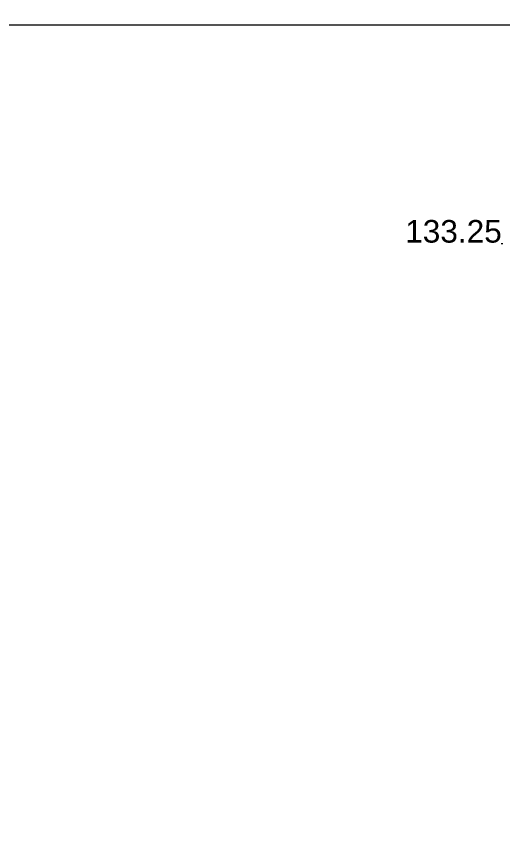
# Model space of a CAD drawing. Header units: metres. Extents: x -12536 to 12621, y -17191 to 9596.
# Drawn here: x -9875 to -9337, y 5466 to 6367 of the extents above; entities that cross this region are included whole.
import ezdxf

# ---------------------------------------------------------------- set-up
doc = ezdxf.new("R2010")
doc.units = ezdxf.units.M
doc.header["$MEASUREMENT"] = 0
for name, color, linetype in [('Calque commun', 7, 'Continuous'), ('Cotations', 7, 'Continuous'), ('Textes', 7, 'Continuous')]:
    doc.layers.add(name, color=color, linetype=linetype)
doc.styles.add('Arial8', font='arial.ttf', dxfattribs={"height": 0.25})

msp = doc.modelspace()

# ---------------------------------------------------------------- linework, layer by layer
at = {"layer": 'Calque commun', "color": 7, "linetype": 'Continuous', "lineweight": 20}
for p, q in [((-9337.27, 6115.551), (-9338.612, 6115.551)), ((-9337.085, 6115.399), (-9337.27, 6115.551))]:
    msp.add_line(p, q, dxfattribs=at)
at = {"layer": 'Cotations', "color": 7, "linetype": 'Continuous', "lineweight": 5}
msp.add_line((-12339.111, 6357.586), (-6339.111, 6357.586), dxfattribs=at)

# ---------------------------------------------------------------- texts
at = {"layer": 'Textes', "color": 5, "linetype": 'ByBlock', "lineweight": -2, "style": 'Arial8'}
msp.add_text('133.25', height=25, dxfattribs=at).set_placement((-9444.929, 6116.719))

# ---------------------------------------------------------------- meshes
at = {"layer": 'Calque commun', "color": 7, "linetype": 'Continuous', "lineweight": 5}
mesh = msp.add_polyface(dxfattribs=at)
corners = [(-6339.111, 8148.796), (-12339.111, 8148.796), (-12339.111, 3948.796), (-6339.111, 3948.796)]
mesh.append_faces([[corners[k] for k in face] for face in [(0, 1, 2, 3)]], dxfattribs={"color": 7})

doc.saveas('drawing.dxf')
